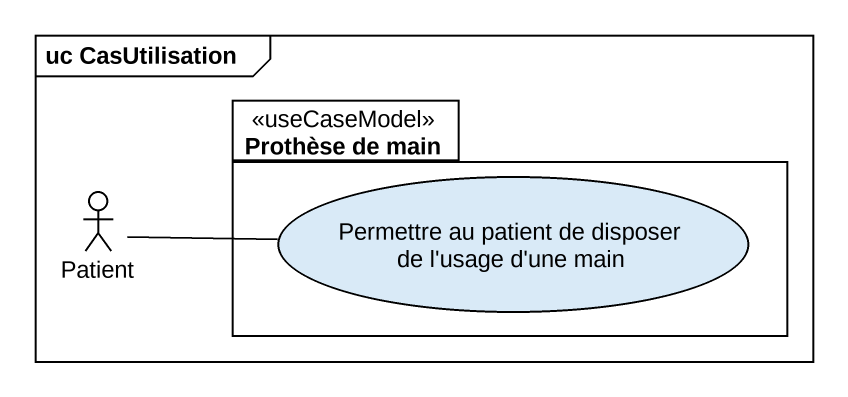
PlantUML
@startuml
mainframe uc CasUtilisation
package "Prothèse de main" as Prothèse_de_main <<useCaseModel>> {
  usecase "Permettre au patient de disposer de l'usage d'une main" as Permettre_au_patient_de
}
actor Patient
Patient -right- Permettre_au_patient_de
@enduml
